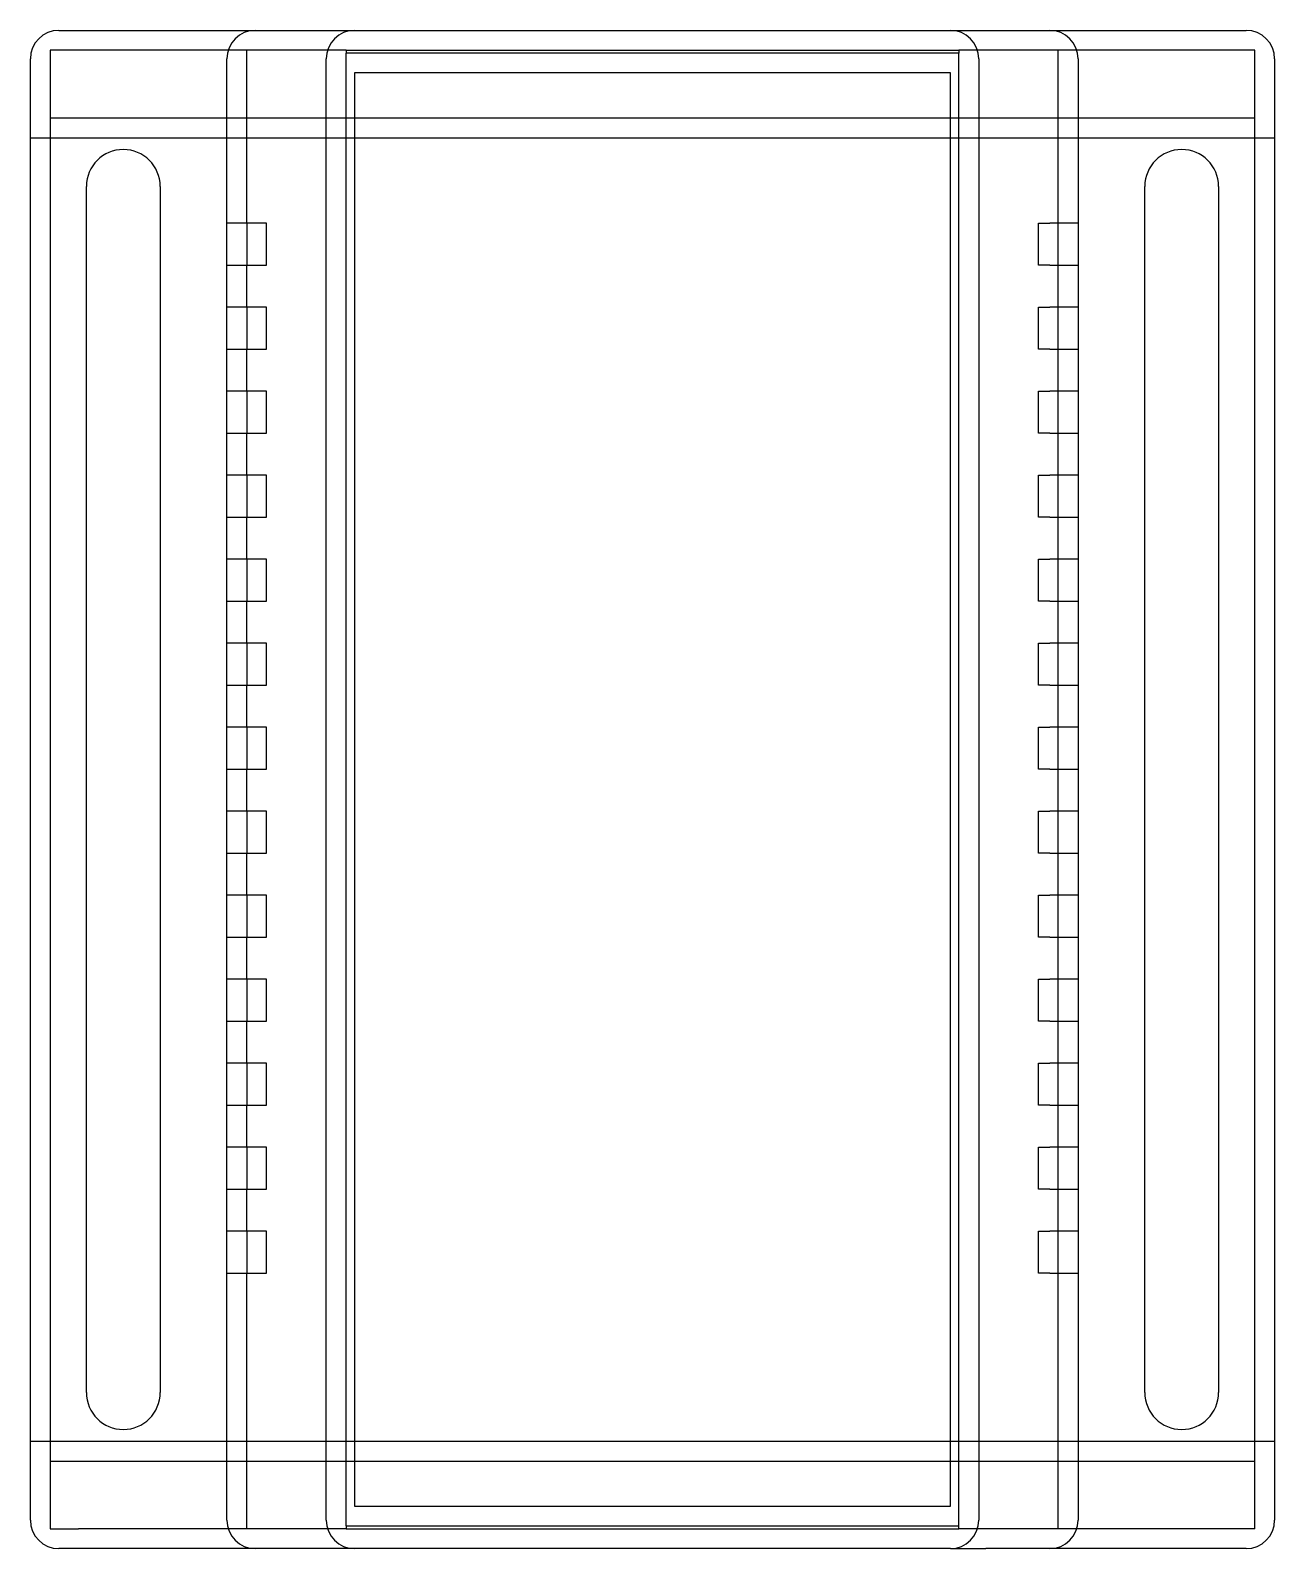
# Model space of a CAD drawing. Header units: inches. Extents: x 15.15 to 18.6, y 11.43 to 15.64.
import ezdxf
from ezdxf.lldxf.tags import DXFTag

# ---------------------------------------------------------------- set-up
doc = ezdxf.new("R2010")
doc.units = ezdxf.units.IN
doc.header["$MEASUREMENT"] = 0
doc.layers.add('Default', color=7, linetype='Continuous')
doc.layers.add('PARTE_SUPERIOR', color=7, linetype='Continuous')
tags = doc.linetypes.add('HIDDEN2', pattern=[0.1875, 0.125, -0.0625]).pattern_tags.tags
tags[6:7] = [DXFTag(74, 4), DXFTag(75, 0), DXFTag(340, '0'), DXFTag(46, 0.0), DXFTag(50, 0.0), DXFTag(44, 0.0), DXFTag(45, 0.0)]
tags[4:5] = [DXFTag(74, 4), DXFTag(75, 0), DXFTag(340, '0'), DXFTag(46, 0.0), DXFTag(50, 0.0), DXFTag(44, 0.0), DXFTag(45, 0.0)]

# ---------------------------------------------------------------- blocks, each defined once
blk = doc.blocks.new('SE')
at = {"layer": 'PARTE_SUPERIOR', "color": 7, "linetype": 'Continuous'}
for p, q in [((15.2303, 15.6379), (15.7755, 15.6379)), ((15.7755, 15.6379), (16.0511, 15.6379)), ((16.0511, 15.6379), (17.7047, 15.6379)), ((17.7047, 15.6379), (17.9803, 15.6379)), ((17.9803, 15.6379), (18.5255, 15.6379)), ((15.1515, 11.5041), (15.1515, 15.5592)), ((15.6968, 15.1033), (15.6968, 15.5592)), ((15.9724, 11.5041), (15.9724, 15.5592)), ((17.7834, 15.5592), (17.7834, 11.5041)), ((18.059, 15.5592), (18.059, 15.1033)), ((18.6043, 15.5592), (18.6043, 11.5041)), ((17.7047, 15.5198), (16.0511, 15.5198)), ((16.0511, 15.5198), (16.0511, 11.5434)), ((17.7047, 11.5434), (17.7047, 15.5198)), ((15.307, 11.8584), (15.307, 15.2049)), ((15.5117, 15.2049), (15.5117, 11.8584)), ((18.244, 11.8584), (18.244, 15.2049)), ((18.4488, 15.2049), (18.4488, 11.8584)), ((15.6968, 14.9868), (15.6968, 15.1033)), ((15.7755, 15.1033), (15.6968, 15.1033)), ((15.7519, 15.1033), (15.7519, 14.9868)), ((15.807, 15.1033), (15.7755, 15.1033)), ((15.807, 14.9868), (15.807, 15.1033)), ((17.9488, 14.9868), (17.9488, 15.1033)), ((17.9488, 15.1033), (17.9803, 15.1033)), ((18.059, 15.1033), (17.9803, 15.1033)), ((18.0039, 14.9868), (18.0039, 15.1033)), ((18.059, 15.1033), (18.059, 14.9868)), ((15.6968, 14.8702), (15.6968, 14.9868)), ((15.6968, 14.9868), (15.7755, 14.9868)), ((15.7755, 14.9868), (15.807, 14.9868)), ((17.9803, 14.9868), (17.9488, 14.9868)), ((17.9803, 14.9868), (18.059, 14.9868)), ((18.059, 14.9868), (18.059, 14.8702)), ((15.6968, 14.7537), (15.6968, 14.8702)), ((15.7755, 14.8702), (15.6968, 14.8702)), ((15.7519, 14.8702), (15.7519, 14.7537)), ((15.807, 14.8702), (15.7755, 14.8702)), ((15.807, 14.7537), (15.807, 14.8702)), ((17.9488, 14.7537), (17.9488, 14.8702)), ((17.9488, 14.8702), (17.9803, 14.8702)), ((18.059, 14.8702), (17.9803, 14.8702)), ((18.0039, 14.7537), (18.0039, 14.8702)), ((18.059, 14.8702), (18.059, 14.7537)), ((15.6968, 14.6371), (15.6968, 14.7537)), ((15.6968, 14.7537), (15.7755, 14.7537)), ((15.7755, 14.7537), (15.807, 14.7537)), ((17.9803, 14.7537), (17.9488, 14.7537)), ((17.9803, 14.7537), (18.059, 14.7537)), ((18.059, 14.7537), (18.059, 14.6371)), ((15.6968, 14.5206), (15.6968, 14.6371)), ((15.7755, 14.6371), (15.6968, 14.6371)), ((15.7519, 14.6371), (15.7519, 14.5206)), ((15.807, 14.6371), (15.7755, 14.6371)), ((15.807, 14.5206), (15.807, 14.6371)), ((17.9488, 14.5206), (17.9488, 14.6371)), ((17.9488, 14.6371), (17.9803, 14.6371)), ((18.059, 14.6371), (17.9803, 14.6371)), ((18.0039, 14.5206), (18.0039, 14.6371)), ((18.059, 14.6371), (18.059, 14.5206)), ((15.6968, 14.4041), (15.6968, 14.5206)), ((15.6968, 14.5206), (15.7755, 14.5206)), ((15.7755, 14.5206), (15.807, 14.5206)), ((17.9803, 14.5206), (17.9488, 14.5206)), ((17.9803, 14.5206), (18.059, 14.5206)), ((18.059, 14.5206), (18.059, 14.4041)), ((15.6968, 14.2875), (15.6968, 14.4041)), ((15.7755, 14.4041), (15.6968, 14.4041)), ((15.7519, 14.4041), (15.7519, 14.2875)), ((15.807, 14.4041), (15.7755, 14.4041)), ((15.807, 14.2875), (15.807, 14.4041)), ((17.9488, 14.2875), (17.9488, 14.4041)), ((17.9488, 14.4041), (17.9803, 14.4041)), ((18.059, 14.4041), (17.9803, 14.4041)), ((18.0039, 14.2875), (18.0039, 14.4041)), ((18.059, 14.4041), (18.059, 14.2875)), ((15.6968, 14.171), (15.6968, 14.2875)), ((15.6968, 14.2875), (15.7755, 14.2875)), ((15.7755, 14.2875), (15.807, 14.2875)), ((17.9803, 14.2875), (17.9488, 14.2875)), ((17.9803, 14.2875), (18.059, 14.2875)), ((18.059, 14.2875), (18.059, 14.171)), ((15.6968, 14.0545), (15.6968, 14.171)), ((15.7755, 14.171), (15.6968, 14.171)), ((15.7519, 14.171), (15.7519, 14.0545)), ((15.807, 14.171), (15.7755, 14.171)), ((15.807, 14.0545), (15.807, 14.171)), ((17.9488, 14.0545), (17.9488, 14.171)), ((17.9488, 14.171), (17.9803, 14.171)), ((18.059, 14.171), (17.9803, 14.171)), ((18.0039, 14.0545), (18.0039, 14.171)), ((18.059, 14.171), (18.059, 14.0545)), ((15.6968, 13.9379), (15.6968, 14.0545)), ((15.6968, 14.0545), (15.7755, 14.0545)), ((15.7755, 14.0545), (15.807, 14.0545)), ((17.9803, 14.0545), (17.9488, 14.0545)), ((17.9803, 14.0545), (18.059, 14.0545)), ((18.059, 14.0545), (18.059, 13.9379)), ((15.6968, 13.8214), (15.6968, 13.9379)), ((15.7755, 13.9379), (15.6968, 13.9379)), ((15.7519, 13.9379), (15.7519, 13.8214)), ((15.807, 13.9379), (15.7755, 13.9379)), ((15.807, 13.8214), (15.807, 13.9379)), ((17.9488, 13.8214), (17.9488, 13.9379)), ((17.9488, 13.9379), (17.9803, 13.9379)), ((18.059, 13.9379), (17.9803, 13.9379)), ((18.0039, 13.8214), (18.0039, 13.9379)), ((18.059, 13.9379), (18.059, 13.8214)), ((15.6968, 13.7049), (15.6968, 13.8214)), ((15.6968, 13.8214), (15.7755, 13.8214)), ((15.7755, 13.8214), (15.807, 13.8214)), ((17.9803, 13.8214), (17.9488, 13.8214)), ((17.9803, 13.8214), (18.059, 13.8214)), ((18.059, 13.8214), (18.059, 13.7049)), ((15.6968, 13.5883), (15.6968, 13.7049)), ((15.7755, 13.7049), (15.6968, 13.7049)), ((15.7519, 13.7049), (15.7519, 13.5883)), ((15.807, 13.7049), (15.7755, 13.7049)), ((15.807, 13.5883), (15.807, 13.7049)), ((17.9488, 13.5883), (17.9488, 13.7049)), ((17.9488, 13.7049), (17.9803, 13.7049)), ((18.059, 13.7049), (17.9803, 13.7049)), ((18.0039, 13.5883), (18.0039, 13.7049)), ((18.059, 13.7049), (18.059, 13.5883)), ((15.6968, 13.4718), (15.6968, 13.5883)), ((15.6968, 13.5883), (15.7755, 13.5883)), ((15.7755, 13.5883), (15.807, 13.5883)), ((17.9803, 13.5883), (17.9488, 13.5883)), ((17.9803, 13.5883), (18.059, 13.5883)), ((18.059, 13.5883), (18.059, 13.4718)), ((15.6968, 13.3553), (15.6968, 13.4718)), ((15.7755, 13.4718), (15.6968, 13.4718)), ((15.7519, 13.4718), (15.7519, 13.3553)), ((15.807, 13.4718), (15.7755, 13.4718)), ((15.807, 13.3553), (15.807, 13.4718)), ((17.9488, 13.3553), (17.9488, 13.4718)), ((17.9488, 13.4718), (17.9803, 13.4718)), ((18.059, 13.4718), (17.9803, 13.4718)), ((18.0039, 13.3553), (18.0039, 13.4718)), ((18.059, 13.4718), (18.059, 13.3553)), ((15.6968, 13.2387), (15.6968, 13.3553)), ((15.6968, 13.3553), (15.7755, 13.3553)), ((15.7755, 13.3553), (15.807, 13.3553)), ((17.9803, 13.3553), (17.9488, 13.3553)), ((17.9803, 13.3553), (18.059, 13.3553)), ((18.059, 13.3553), (18.059, 13.2387)), ((15.6968, 13.1222), (15.6968, 13.2387)), ((15.7755, 13.2387), (15.6968, 13.2387)), ((15.7519, 13.2387), (15.7519, 13.1222)), ((15.807, 13.2387), (15.7755, 13.2387)), ((15.807, 13.1222), (15.807, 13.2387)), ((17.9488, 13.1222), (17.9488, 13.2387)), ((17.9488, 13.2387), (17.9803, 13.2387)), ((18.059, 13.2387), (17.9803, 13.2387)), ((18.0039, 13.1222), (18.0039, 13.2387)), ((18.059, 13.2387), (18.059, 13.1222)), ((15.6968, 13.0057), (15.6968, 13.1222)), ((15.6968, 13.1222), (15.7755, 13.1222)), ((15.7755, 13.1222), (15.807, 13.1222)), ((17.9803, 13.1222), (17.9488, 13.1222)), ((17.9803, 13.1222), (18.059, 13.1222)), ((18.059, 13.1222), (18.059, 13.0057)), ((15.6968, 12.8891), (15.6968, 13.0057)), ((15.7755, 13.0057), (15.6968, 13.0057)), ((15.7519, 13.0057), (15.7519, 12.8891)), ((15.807, 13.0057), (15.7755, 13.0057)), ((15.807, 12.8891), (15.807, 13.0057)), ((17.9488, 12.8891), (17.9488, 13.0057)), ((17.9488, 13.0057), (17.9803, 13.0057)), ((18.059, 13.0057), (17.9803, 13.0057)), ((18.0039, 12.8891), (18.0039, 13.0057)), ((18.059, 13.0057), (18.059, 12.8891)), ((15.6968, 12.7726), (15.6968, 12.8891)), ((15.6968, 12.8891), (15.7755, 12.8891)), ((15.7755, 12.8891), (15.807, 12.8891)), ((17.9803, 12.8891), (17.9488, 12.8891)), ((17.9803, 12.8891), (18.059, 12.8891)), ((18.059, 12.8891), (18.059, 12.7726)), ((15.6968, 12.656), (15.6968, 12.7726)), ((15.7755, 12.7726), (15.6968, 12.7726)), ((15.7519, 12.7726), (15.7519, 12.656)), ((15.807, 12.7726), (15.7755, 12.7726)), ((15.807, 12.656), (15.807, 12.7726)), ((17.9488, 12.656), (17.9488, 12.7726)), ((17.9488, 12.7726), (17.9803, 12.7726)), ((18.059, 12.7726), (17.9803, 12.7726)), ((18.0039, 12.656), (18.0039, 12.7726)), ((18.059, 12.7726), (18.059, 12.656)), ((15.6968, 12.5395), (15.6968, 12.656)), ((15.6968, 12.656), (15.7755, 12.656)), ((15.7755, 12.656), (15.807, 12.656)), ((17.9803, 12.656), (17.9488, 12.656)), ((17.9803, 12.656), (18.059, 12.656)), ((18.059, 12.656), (18.059, 12.5395)), ((15.6968, 12.423), (15.6968, 12.5395)), ((15.7755, 12.5395), (15.6968, 12.5395)), ((15.7519, 12.5395), (15.7519, 12.423)), ((15.807, 12.5395), (15.7755, 12.5395)), ((15.807, 12.423), (15.807, 12.5395)), ((17.9488, 12.423), (17.9488, 12.5395)), ((17.9488, 12.5395), (17.9803, 12.5395)), ((18.059, 12.5395), (17.9803, 12.5395)), ((18.0039, 12.423), (18.0039, 12.5395)), ((18.059, 12.5395), (18.059, 12.423)), ((15.6968, 12.3064), (15.6968, 12.423)), ((15.6968, 12.423), (15.7755, 12.423)), ((15.7755, 12.423), (15.807, 12.423)), ((17.9803, 12.423), (17.9488, 12.423)), ((17.9803, 12.423), (18.059, 12.423)), ((18.059, 12.423), (18.059, 12.3064)), ((15.6968, 12.1899), (15.6968, 12.3064)), ((15.7755, 12.3064), (15.6968, 12.3064)), ((15.7519, 12.3064), (15.7519, 12.1899)), ((15.807, 12.3064), (15.7755, 12.3064)), ((15.807, 12.1899), (15.807, 12.3064)), ((17.9488, 12.1899), (17.9488, 12.3064)), ((17.9488, 12.3064), (17.9803, 12.3064)), ((18.059, 12.3064), (17.9803, 12.3064)), ((18.0039, 12.1899), (18.0039, 12.3064)), ((18.059, 12.3064), (18.059, 12.1899)), ((15.6968, 11.5041), (15.6968, 12.1899)), ((15.6968, 12.1899), (15.7755, 12.1899)), ((15.7755, 12.1899), (15.807, 12.1899)), ((17.9803, 12.1899), (17.9488, 12.1899)), ((17.9803, 12.1899), (18.059, 12.1899)), ((18.059, 12.1899), (18.059, 11.5041)), ((16.0511, 11.5434), (17.7047, 11.5434)), ((15.7755, 11.4253), (15.2303, 11.4253)), ((16.0511, 11.4253), (15.7755, 11.4253)), ((17.7047, 11.4253), (16.0511, 11.4253)), ((17.7047, 11.4253), (17.8031, 11.4253)), ((17.9803, 11.4253), (17.8031, 11.4253)), ((18.5255, 11.4253), (17.9803, 11.4253))]:
    blk.add_line(p, q, dxfattribs=at)
at = {"layer": 'PARTE_SUPERIOR', "color": 7, "linetype": 'HIDDEN2'}
for p, q in [((15.2854, 15.5828), (15.2066, 15.5828)), ((15.2066, 15.5828), (15.2066, 11.4805)), ((15.7519, 15.5828), (15.2854, 15.5828)), ((16.0275, 15.5828), (15.7519, 15.5828)), ((15.7519, 15.1033), (15.7519, 15.5828)), ((16.0275, 15.5828), (16.0275, 15.5749)), ((16.0275, 15.5828), (17.7283, 15.5828)), ((16.0275, 11.4883), (16.0275, 15.5749)), ((17.7283, 15.5749), (16.0275, 15.5749)), ((18.0039, 15.5828), (17.7283, 15.5828)), ((17.7283, 15.5828), (17.7283, 15.5749)), ((17.7283, 11.4883), (17.7283, 15.5749)), ((18.5492, 15.5828), (18.0039, 15.5828)), ((18.0039, 15.1033), (18.0039, 15.5828)), ((18.5492, 11.4805), (18.5492, 15.5828)), ((15.2066, 15.3948), (18.5492, 15.3948)), ((15.1515, 15.3397), (15.2066, 15.3397)), ((15.2066, 15.3397), (18.5492, 15.3397)), ((18.5492, 15.3397), (18.6043, 15.3397)), ((15.7519, 14.8702), (15.7519, 14.9868)), ((18.0039, 14.8702), (18.0039, 14.9868)), ((15.7519, 14.6371), (15.7519, 14.7537)), ((18.0039, 14.6371), (18.0039, 14.7537)), ((15.7519, 14.4041), (15.7519, 14.5206)), ((18.0039, 14.4041), (18.0039, 14.5206)), ((15.7519, 14.171), (15.7519, 14.2875)), ((18.0039, 14.171), (18.0039, 14.2875)), ((15.7519, 13.9379), (15.7519, 14.0545)), ((18.0039, 13.9379), (18.0039, 14.0545)), ((15.7519, 13.7049), (15.7519, 13.8214)), ((18.0039, 13.7049), (18.0039, 13.8214)), ((15.7519, 13.4718), (15.7519, 13.5883)), ((18.0039, 13.4718), (18.0039, 13.5883)), ((15.7519, 13.2387), (15.7519, 13.3553)), ((18.0039, 13.2387), (18.0039, 13.3553)), ((15.7519, 13.0057), (15.7519, 13.1222)), ((18.0039, 13.0057), (18.0039, 13.1222)), ((15.7519, 12.7726), (15.7519, 12.8891)), ((18.0039, 12.7726), (18.0039, 12.8891)), ((15.7519, 12.5395), (15.7519, 12.656)), ((18.0039, 12.5395), (18.0039, 12.656)), ((15.7519, 12.3064), (15.7519, 12.423)), ((18.0039, 12.3064), (18.0039, 12.423)), ((15.7519, 11.4805), (15.7519, 12.1899)), ((18.0039, 11.4805), (18.0039, 12.1899)), ((15.1515, 11.7236), (15.2066, 11.7236)), ((15.2066, 11.7236), (18.5492, 11.7236)), ((18.5492, 11.7236), (18.6043, 11.7236)), ((15.2066, 11.6684), (18.5492, 11.6684)), ((15.2066, 11.4805), (15.2854, 11.4805)), ((15.7519, 11.4805), (15.2854, 11.4805)), ((16.0275, 11.4805), (15.7519, 11.4805)), ((16.0275, 11.4883), (17.7283, 11.4883)), ((16.0275, 11.4883), (16.0275, 11.4805)), ((16.0275, 11.4805), (17.7283, 11.4805)), ((17.7283, 11.4805), (17.7283, 11.4883)), ((18.0039, 11.4805), (17.7283, 11.4805)), ((18.5492, 11.4805), (18.0039, 11.4805))]:
    blk.add_line(p, q, dxfattribs=at)
at = {"layer": 'PARTE_SUPERIOR', "color": 7, "linetype": 'Continuous'}
for centre, radius, start, end in [((15.2303, 15.5592), 0.0787, 90, 180), ((15.7755, 15.5592), 0.0787, 90, 180), ((16.0511, 15.5592), 0.0787, 90, 180), ((17.7047, 15.5592), 0.0787, 0, 90), ((17.9803, 15.5592), 0.0787, 0, 90), ((18.5255, 15.5592), 0.0787, 0, 90), ((15.4094, 15.2049), 0.1024, 0, 180), ((18.3464, 15.2049), 0.1024, 0, 180), ((15.4094, 11.8584), 0.1024, 180, 0), ((18.3464, 11.8584), 0.1024, 180, 360), ((15.2303, 11.5041), 0.0787, 180, 270), ((15.7755, 11.5041), 0.0787, 180, 270), ((16.0511, 11.5041), 0.0787, 180, 270), ((17.7047, 11.5041), 0.0787, 270, 0), ((17.9803, 11.5041), 0.0787, 270, 0), ((18.5255, 11.5041), 0.0787, 270, 0)]:
    blk.add_arc(centre, radius, start, end, dxfattribs=at)

msp = doc.modelspace()

# ---------------------------------------------------------------- block references
at = {"layer": 'Default'}
msp.add_blockref('SE', (0, 0), dxfattribs=at)

doc.saveas('drawing.dxf')
